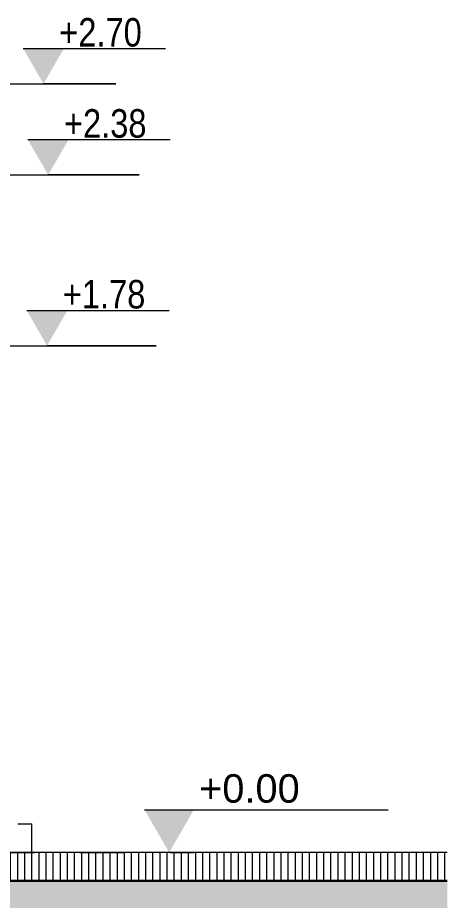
# Model space of a CAD drawing. Header units: centimetres. Extents: x -182 to 1407, y -199 to 837.
# Drawn here: x 1256.6 to 1407.4, y -16.8 to 293.2 of the extents above; entities that cross this region are included whole.
import ezdxf

# ---------------------------------------------------------------- set-up
doc = ezdxf.new("R2010")
doc.units = ezdxf.units.CM
doc.linetypes.add('Dash', pattern=[31.75, 15.875, -15.875])
for name, color, linetype, lineweight in [('A-ANNO-NOTE', 7, 'Continuous', 9), ('A-DETL-GENF', 7, 'Continuous', 9), ('A-FLOR-FNSH', 7, 'Continuous', 9), ('A-FLOR-LEVL', 7, 'Continuous', 9), ('A-FLOR-PATT', 7, 'Continuous', 9), ('A-WALL', 7, 'Continuous', 9), ('G-ANNO-DIMS', 7, 'Continuous', 9)]:
    doc.layers.add(name, color=color, linetype=linetype, lineweight=lineweight)
doc.layers.add('A-DETL', color=7, linetype='Continuous', lineweight=9, true_color=0x008000)
doc.styles.add('Arial', font='arial.ttf', dxfattribs={"height": 10})
doc.styles.add('Arial Narrow_1', font='ARIALN.TTF', dxfattribs={"height": 10})

# ---------------------------------------------------------------- blocks, each defined once
blk = doc.blocks.new('Walls 1 - Walls 1-2437727-A-A')
at = {"layer": 'A-WALL'}
for p in [(1256.59, 10), (1261.59, 0)]:
    blk.add_line(p, (1261.59, 10), dxfattribs=at)
blk = doc.blocks.new('Level - w_ name-271244-A-A')
at = {"layer": 'A-FLOR-LEVL'}
blk.add_hatch(color=256, dxfattribs=at).paths.add_polyline_path([(1301.11, 15), (1318.44, 15), (1309.78, 0)])
blk.add_line((1301.11, 15), (1386.69, 15), dxfattribs=at)
blk = doc.blocks.new('Spot Elevations - ELEVATION_PROJECT-150941-A-A')
at = {"layer": 'A-ANNO-NOTE'}
blk.add_hatch(color=256, dxfattribs=at).paths.add_polyline_path([(198.6, 685.85), (212.91, 685.85), (205.75, 673.46)])
blk.add_line((198.6, 685.85), (248.6, 685.85), dxfattribs=at)

msp = doc.modelspace()

# ---------------------------------------------------------------- hatches: boundary and pattern name
at = {"layer": 'A-DETL-GENF'}
h = msp.add_hatch(dxfattribs=at)
h.set_pattern_fill('FP2_34', color=256, style=0, pattern_type=2)
h.set_pattern_definition([(0, (670.496, 332.896), (19.05, 19.05), [19.05, -19.05]), (0, (670.496, 340.04), (19.05, 19.05), [19.05, -19.05]), (0, (670.496, 347.184), (19.05, 19.05), [19.05, -19.05]), (90, (672.878, 349.565), (-19.05, 19.05), [19.05, -19.05]), (90, (680.021, 349.565), (-19.05, 19.05), [19.05, -19.05]), (90, (687.165, 349.565), (-19.05, 19.05), [19.05, -19.05])])
h.paths.add_polyline_path([(-177.25, -119.7), (19.54, -119.7), (19.54, -116.33), (21.09, -116.33), (21.09, -100), (16.59, -100), (16.59, -35), (-177.25, -35), (-177.25, -80.96)])
h.paths.add_polyline_path([(58.56, -119.7), (434.97, -119.7), (434.97, -116.33), (436.59, -116.33), (436.59, -20), (51.09, -20), (51.09, -116.33), (52.6, -116.33), (52.6, -119.7)])
h.paths.add_polyline_path([(1407.44, -119.7), (1407.44, -10), (1173.72, -10), (1173.72, -100), (1158.72, -100), (1158.72, -116.33), (1159.97, -116.33), (1159.97, -119.7), (1308.39, -119.7)])
h.paths.add_polyline_path([(487.84, -119.7), (1107.11, -119.7), (1107.11, -116.33), (1108.72, -116.33), (1108.72, -10), (486.59, -10), (486.59, -116.33), (487.84, -116.33)])
at = {"layer": 'A-FLOR-PATT', "true_color": 0xe0ea68}
h = msp.add_hatch(dxfattribs=at)
h.set_pattern_fill('FP2_31', color=61, angle=-90, style=0, pattern_type=2)
h.set_pattern_definition([(270, (1331.587, 8e-14), (2.5, 2e-16), [])])
h.paths.add_polyline_path([(1308.39, -10), (1407.43, -10), (1407.43, 0), (1178.72, 0), (1178.72, -10), (1209.35, -10)])

# ---------------------------------------------------------------- linework, layer by layer
at = {"layer": 'A-DETL', "color": 7, "lineweight": 30}
msp.add_line((1407.43, -10), (1173.72, -10), dxfattribs=at)
at = {"layer": 'A-FLOR-FNSH'}
msp.add_line((1407.43, 0), (1178.72, 0), dxfattribs=at)
at = {"layer": 'A-FLOR-LEVL', "linetype": 'Dash'}
msp.add_line((-182.13, 0), (1318.44, 0), dxfattribs=at)
at = {"layer": 'G-ANNO-DIMS'}
for p, q in [((1221.59, 270), (1291.11, 270)), ((1291.11, 270), (1265.67, 270)), ((1173.59, 238), (1299.21, 238)), ((1299.21, 238), (1267.31, 238)), ((1173.59, 178), (1305.27, 178)), ((1305.27, 178), (1266.9, 178))]:
    msp.add_line(p, q, dxfattribs=at)

# ---------------------------------------------------------------- block references
at = {"layer": 'A-FLOR-LEVL'}
msp.add_blockref('Level - w_ name-271244-A-A', (0, 0), dxfattribs=at)
at = {"layer": 'A-WALL'}
msp.add_blockref('Walls 1 - Walls 1-2437727-A-A', (0, 0), dxfattribs=at)
at = {"layer": 'G-ANNO-DIMS'}
for p in [(1059.91, -403.46), (1061.55, -435.46), (1061.15, -495.46)]:
    msp.add_blockref('Spot Elevations - ELEVATION_PROJECT-150941-A-A', p, dxfattribs=at)

# ---------------------------------------------------------------- texts
at = {"layer": 'A-FLOR-LEVL', "insert": (1320.27, 22.41), "char_height": 10, "width": 36.4, "attachment_point": 4, "line_spacing_factor": 0.936439, "style": 'Arial'}
msp.add_mtext('\\pt5,10,15,20,25,30,35,40,45,50,55,60,65,70,75,80,85,90,95,100,105,110,115,120,125,130,135,140,145,150,155,160;+0.00', dxfattribs=at)
at = {"layer": 'G-ANNO-DIMS', "char_height": 10, "width": 34.7536, "attachment_point": 1, "line_spacing_factor": 0.974696, "style": 'Arial Narrow_1'}
for s, insert in [('+2.70', (1271.18, 293.09)), ('+2.38', (1272.83, 261.09)), ('+1.78', (1272.42, 201.09))]:
    msp.add_mtext(s, dxfattribs=dict(at, insert=insert))

doc.saveas('drawing.dxf')
